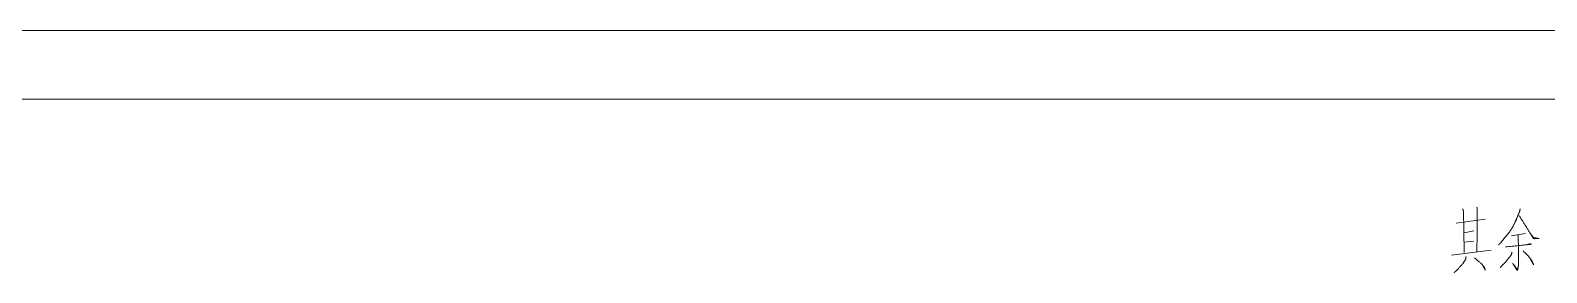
# Model space of a CAD drawing. Header units: millimetres. Extents: x 0 to 420, y 0 to 297.
# Drawn here: x 231.7 to 342.3, y 279.4 to 297 of the extents above; entities that cross this region are included whole.
import ezdxf

# ---------------------------------------------------------------- set-up
doc = ezdxf.new("R2010")
doc.units = ezdxf.units.MM
doc.layers.add('1', color=7, linetype='Continuous', true_color=0xffffff)

msp = doc.modelspace()

# ---------------------------------------------------------------- linework, layer by layer
at = {"layer": '1', "color": 132, "linetype": 'Continuous', "lineweight": 18}
for p, q in [((420, 297), (0, 297)), ((415, 292), (25, 292))]:
    msp.add_line(p, q, dxfattribs=at)
at = {"layer": '1', "color": 95, "linetype": 'Continuous', "lineweight": 18}
for p, q in [((335.69, 282.96), (337.82, 283.26)), ((336.28, 282.25), (336.99, 282.4)), ((340.75, 282.21), (339.72, 282.03)), ((335.35, 280.64), (338.24, 281.01)), ((336.25, 281.58), (336.97, 281.65))]:
    msp.add_line(p, q, dxfattribs=at)
for points, knots in [([(336.17, 284.01), (336.23, 283.83), (336.28, 280.83)], [0, 0, 0.060983, 1, 1]), ([(337.21, 284.13), (337.23, 284.01), (337.21, 280.9)], [0, 0, 0.0358, 1, 1]), ([(340.36, 284.01), (340.33, 283.83), (340.09, 283.26), (339.85, 282.74), (339.56, 282.29), (339.22, 281.88), (338.95, 281.54), (338.79, 281.39)], [0, 0, 0.061112, 0.258303, 0.444408, 0.61746, 0.790939, 0.929446, 1, 1]), ([(340.28, 283.53), (341.34, 281.84), (341.76, 281.84), (341.34, 281.91), (341.1, 282.21)], [0, 0, 0.616788, 0.748065, 0.881378, 1, 1]), ([(340.22, 282.1), (340.25, 280.08), (340.22, 279.78), (340.17, 279.51), (339.8, 280.04), (340.17, 279.59)], [0, 0, 0.530094, 0.608923, 0.679019, 0.847313, 1, 1]), ([(339.77, 280.86), (339.72, 280.68), (339.32, 280.15), (338.9, 279.74)], [0, 0, 0.134833, 0.590567, 1, 1]), ([(339.3, 281.24), (341.18, 281.43), (341.1, 281.46), (340.83, 281.39)], [0, 0, 0.838832, 0.877817, 1, 1]), ([(340.59, 280.94), (340.99, 280.53), (341.2, 280.26), (341.34, 279.93), (341.15, 280.3)], [0, 0, 0.338741, 0.538268, 0.752632, 1, 1]), ([(336.41, 280.53), (336.41, 280.38), (336.2, 280.04), (335.72, 279.51), (335.54, 279.36)], [0, 0, 0.100222, 0.366547, 0.84056, 1, 1]), ([(337.02, 280.45), (337.55, 280), (337.76, 279.74), (337.82, 279.55), (337.63, 279.89)], [0, 0, 0.431171, 0.640397, 0.761202, 1, 1])]:
    msp.add_open_spline(points, degree=1, knots=knots, dxfattribs=at)

doc.saveas('drawing.dxf')
